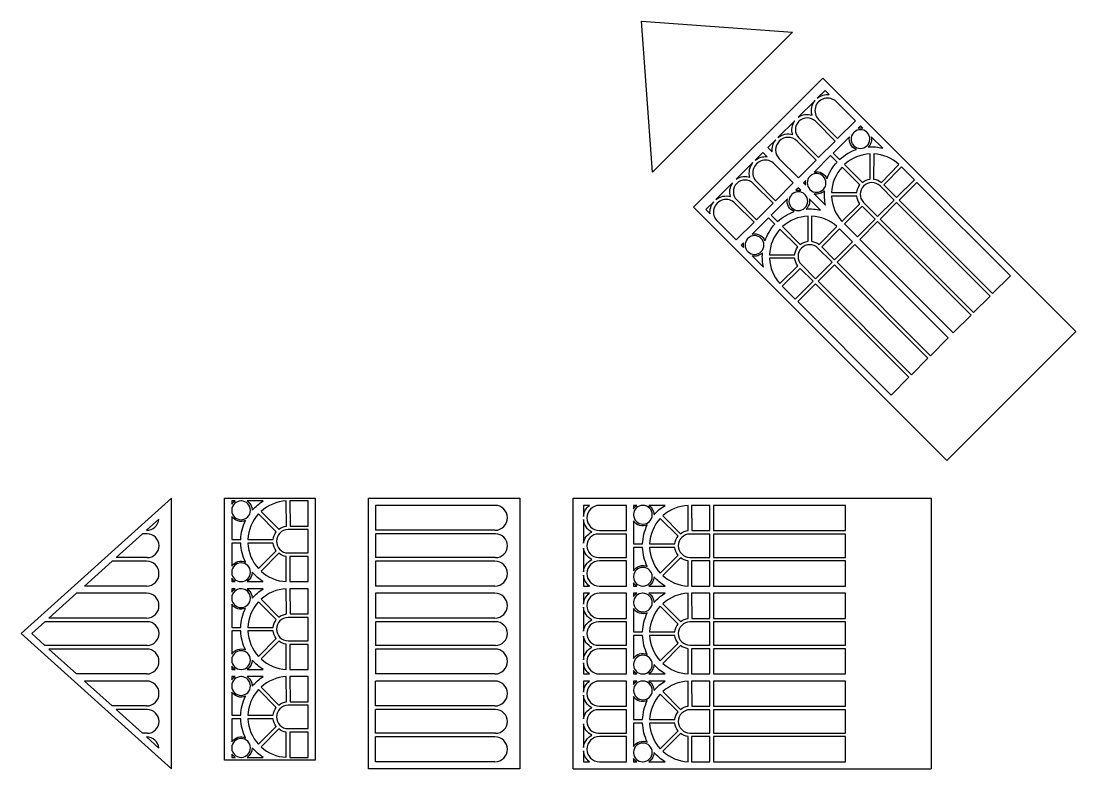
# Model space of a CAD drawing. Header units: millimetres. Extents: x 2337 to 3984, y 380 to 1785.
# Drawn here: x 2337 to 2931, y 1009 to 1430 of the extents above; entities that cross this region are included whole.
import ezdxf

# ---------------------------------------------------------------- set-up
doc = ezdxf.new("R2010")
doc.units = ezdxf.units.MM
doc.layers.add('-04-t2', color=2, linetype='Continuous')

msp = doc.modelspace()

# ---------------------------------------------------------------- linework, layer by layer
at = {"layer": '-04-t2'}
for p, q in [((2692.66, 1345.17), (2686.45, 1430.32)), ((2686.45, 1430.32), (2771.61, 1424.11)), ((2692.66, 1345.17), (2771.61, 1424.11)), ((2715.86, 1325.42), (2788.69, 1398.25)), ((2788.69, 1398.25), (2931.44, 1255.51)), ((2715.86, 1325.42), (2858.61, 1182.67)), ((2931.44, 1255.51), (2858.61, 1182.67)), ((2336.78, 1085.21), (2421.53, 1161.46)), ((2421.53, 1008.96), (2421.53, 1161.46)), ((2532.57, 1008.96), (2532.57, 1161.46)), ((2532.57, 1161.46), (2617.95, 1161.46)), ((2617.95, 1161.46), (2617.95, 1008.96)), ((2647.95, 1008.96), (2647.95, 1161.46)), ((2647.95, 1161.46), (2849.82, 1161.46)), ((2849.82, 1161.46), (2849.82, 1008.96)), ((2603.92, 1157.46), (2536.57, 1157.46)), ((2536.57, 1157.46), (2536.57, 1143.41)), ((2407.45, 1143.41), (2414.49, 1149.75)), ((2407.5, 1143.41), (2407.45, 1143.41)), ((2603.92, 1143.41), (2536.57, 1143.41)), ((2390.33, 1128.01), (2405.22, 1141.41)), ((2407.83, 1141.41), (2405.22, 1141.41)), ((2536.57, 1141.41), (2536.57, 1128.01)), ((2604.25, 1141.41), (2536.57, 1141.41)), ((2372.49, 1111.96), (2388.11, 1126.01)), ((2407.5, 1126.01), (2388.11, 1126.01)), ((2407.83, 1128.01), (2390.33, 1128.01)), ((2604.25, 1128.01), (2536.57, 1128.01)), ((2536.57, 1126.01), (2536.57, 1111.96)), ((2603.92, 1126.01), (2536.57, 1126.01)), ((2352.43, 1093.91), (2368.05, 1107.96)), ((2407.5, 1107.96), (2368.05, 1107.96)), ((2407.5, 1111.96), (2372.49, 1111.96)), ((2603.92, 1111.96), (2536.57, 1111.96)), ((2603.92, 1107.96), (2536.57, 1107.96)), ((2536.57, 1107.96), (2536.57, 1093.91)), ((2342.76, 1085.21), (2350.21, 1091.91)), ((2407.83, 1091.91), (2350.21, 1091.91)), ((2407.5, 1093.91), (2352.43, 1093.91)), ((2603.92, 1093.91), (2536.57, 1093.91)), ((2536.57, 1091.91), (2536.57, 1078.51)), ((2604.25, 1091.91), (2536.57, 1091.91)), ((2421.53, 1008.96), (2336.78, 1085.21)), ((2350.21, 1078.51), (2342.76, 1085.21)), ((2407.83, 1078.51), (2350.21, 1078.51)), ((2407.5, 1076.51), (2352.43, 1076.51)), ((2368.05, 1062.46), (2352.43, 1076.51)), ((2604.25, 1078.51), (2536.57, 1078.51)), ((2536.57, 1076.51), (2536.57, 1062.46)), ((2603.92, 1076.51), (2536.57, 1076.51)), ((2407.5, 1062.46), (2368.05, 1062.46)), ((2603.92, 1062.46), (2536.57, 1062.46)), ((2407.5, 1058.46), (2372.49, 1058.46)), ((2388.11, 1044.41), (2372.49, 1058.46)), ((2536.57, 1044.41), (2536.57, 1058.46)), ((2603.92, 1058.46), (2536.57, 1058.46)), ((2407.5, 1044.41), (2388.11, 1044.41)), ((2407.83, 1042.41), (2390.33, 1042.41)), ((2405.22, 1029.01), (2390.33, 1042.41)), ((2603.92, 1044.41), (2536.57, 1044.41)), ((2536.57, 1029.01), (2536.57, 1042.41)), ((2604.25, 1042.41), (2536.57, 1042.41)), ((2407.83, 1029.01), (2405.22, 1029.01)), ((2604.25, 1029.01), (2536.57, 1029.01)), ((2407.5, 1027.01), (2407.45, 1027.01)), ((2414.49, 1020.67), (2407.45, 1027.01)), ((2603.92, 1027.01), (2536.57, 1027.01)), ((2536.57, 1012.96), (2536.57, 1027.01)), ((2502.57, 1013.96), (2451.53, 1013.96)), ((2603.92, 1012.96), (2536.57, 1012.96)), ((2617.95, 1008.96), (2532.57, 1008.96)), ((2647.95, 1008.96), (2849.82, 1008.96))]:
    msp.add_line(p, q, dxfattribs=at)
for points in [[(2784.39, 1385.64), (2774.93, 1376.19, -0.241345), (2782.68, 1377.32, -0.247977)], [(2796.41, 1384.88, 1), (2786.39, 1374.86), (2797.12, 1364.13), (2807.14, 1374.15)], [(2790.02, 1391.27), (2785.63, 1386.88, -0.201988), (2792.39, 1388.9)], [(2772.93, 1374.18), (2763.48, 1364.73, -0.247977), (2771.79, 1366.43, -0.241345)], [(2784.57, 1373.85, 1), (2775.26, 1364.54), (2786.39, 1353.41), (2795.7, 1362.72)], [(2806.37, 1367.73), (2806.09, 1367.45, 0.403225), (2806.23, 1360.12, 0.985745), (2813.81, 1367.48), (2813.59, 1367.7, 0.394903)], [(2809.96, 1371.32), (2808.64, 1370, -0.106724), (2811.29, 1370)], [(2762.23, 1363.48), (2757.84, 1359.1), (2760.22, 1356.73, -0.201988)], [(2774.25, 1362.72, 1), (2764.24, 1352.7), (2774.96, 1341.98), (2784.98, 1352)], [(2803.82, 1365.18), (2794.58, 1355.94), (2798.2, 1352.33, -0.104242), (2807.66, 1358.01, -0.367303)], [(2816.11, 1365.18, -0.255653), (2814.39, 1359.4, -0.076709), (2822.53, 1358.76)], [(2755.02, 1356.27), (2750.63, 1351.88, -0.201988), (2757.39, 1353.9)], [(2749.38, 1350.64), (2739.93, 1341.19, -0.241345), (2747.68, 1342.32, -0.247977)], [(2761.41, 1349.88, 1), (2751.39, 1339.86), (2762.12, 1329.13), (2772.13, 1339.15)], [(2793.17, 1354.53), (2783.94, 1345.29, -0.367303), (2791.11, 1341.45, -0.104242), (2796.78, 1350.92)], [(2815.45, 1355.45, 0.17678), (2801.03, 1349.5), (2811.07, 1339.46, -0.139467), (2815.41, 1341.25)], [(2817.45, 1355.45), (2817.41, 1341.24, -0.139491), (2821.75, 1339.43), (2831.68, 1349.57, 0.174278)], [(2781.67, 1343.03), (2781.39, 1342.75, 0.394903), (2781.42, 1335.52), (2781.63, 1335.31, 0.985745), (2789, 1342.89, 0.403225)], [(2799.61, 1348.09, 0.17678), (2793.66, 1333.67), (2807.87, 1333.7, -0.139467), (2809.66, 1338.04)], [(2737.93, 1339.18), (2728.47, 1329.73, -0.247977), (2736.79, 1331.43, -0.241345)], [(2749.57, 1338.85, 1), (2740.26, 1329.54), (2751.39, 1318.41), (2760.7, 1327.72)], [(2779.12, 1340.48), (2777.79, 1339.15), (2779.12, 1337.82, -0.106724)], [(2821.01, 1337.42, 0.991012), (2811.7, 1328.11), (2819.66, 1320.15), (2828.97, 1329.46)], [(2771.37, 1332.73), (2771.09, 1332.45, 0.403225), (2771.22, 1325.12, 0.985745), (2778.8, 1332.48), (2778.59, 1332.7, 0.394903)], [(2774.96, 1336.32), (2773.64, 1335, -0.106724), (2776.29, 1335)], [(2789.72, 1334.72, -0.255653), (2783.93, 1333.01), (2790.36, 1326.59, -0.076709)], [(2727.23, 1328.48), (2722.84, 1324.1), (2725.21, 1321.72, -0.201988)], [(2739.25, 1327.72, 1), (2729.23, 1317.7), (2739.96, 1306.98), (2749.98, 1316.99)], [(2768.82, 1330.18), (2759.58, 1320.94), (2763.2, 1317.33, -0.104242), (2772.66, 1323.01, -0.367303)], [(2781.1, 1330.18, -0.255653), (2779.39, 1324.4, -0.076709), (2787.53, 1323.76)], [(2793.67, 1331.67, 0.174276), (2799.54, 1317.44), (2809.62, 1327.45, -0.136329), (2807.87, 1331.7)], [(2780.45, 1320.45, 0.17678), (2766.03, 1314.5), (2776.07, 1304.46, -0.139467), (2780.41, 1306.25)], [(2782.45, 1320.45), (2782.41, 1306.24, -0.139491), (2786.75, 1304.43), (2796.67, 1314.57, 0.174278)], [(2758.17, 1319.53), (2748.93, 1310.29, -0.367303), (2756.11, 1306.45, -0.104242), (2761.78, 1315.92)], [(2746.67, 1308.02), (2746.38, 1307.74, 0.394903), (2746.42, 1300.52), (2746.63, 1300.31, 0.985745), (2754, 1307.89, 0.403225)], [(2764.61, 1313.08, 0.17678), (2758.66, 1298.67), (2772.86, 1298.7, -0.139467), (2774.66, 1303.04)], [(2744.12, 1305.47), (2742.79, 1304.15), (2744.12, 1302.82, -0.106724)], [(2786, 1302.42, 0.991012), (2776.69, 1293.11), (2784.66, 1285.15), (2793.97, 1294.46)], [(2754.72, 1299.72, -0.255653), (2748.93, 1298.01), (2755.35, 1291.58, -0.076709)], [(2758.67, 1296.67, 0.174276), (2764.54, 1282.44), (2774.62, 1292.45, -0.136329), (2772.87, 1296.7)], [(2455.53, 1159.96), (2455.53, 1158.09, -0.106724), (2457.4, 1159.96)], [(2455.53, 1154.88), (2455.53, 1154.48, 0.403225), (2460.81, 1149.39, 0.985745), (2460.96, 1159.96), (2460.66, 1159.96, 0.394903)], [(2464.21, 1159.96, -0.255653), (2467.09, 1154.66, -0.076709), (2473.3, 1159.96)], [(2472.04, 1154.03), (2482.06, 1143.96, -0.139491), (2486.41, 1145.74), (2486.26, 1159.93, 0.174278)], [(2653.82, 1157.46), (2653.82, 1151.26, -0.201988), (2657.17, 1157.46)], [(2662.86, 1157.46, 1), (2662.86, 1143.29), (2678.03, 1143.29), (2678.03, 1157.46)], [(2682.03, 1157.46), (2682.03, 1155.59, -0.106724), (2683.91, 1157.46)], [(2682.03, 1152.38), (2682.03, 1151.98, 0.403225), (2687.31, 1146.89, 0.985745), (2687.46, 1157.46), (2687.16, 1157.46, 0.394903)], [(2690.71, 1157.46, -0.255653), (2693.59, 1152.16, -0.076709), (2699.8, 1157.46)], [(2698.55, 1151.53), (2708.57, 1141.46, -0.139491), (2712.91, 1143.24), (2712.76, 1157.43, 0.174278)], [(2455.53, 1151.27), (2455.53, 1138.21), (2460.64, 1138.21, -0.104242), (2463.31, 1148.92, -0.367303)], [(2470.63, 1152.62, 0.17678), (2464.64, 1138.21), (2478.84, 1138.21, -0.139467), (2480.65, 1142.55)], [(2653.82, 1149.5), (2653.82, 1136.13, -0.241345), (2658.5, 1142.41, -0.247977)], [(2682.03, 1148.77), (2682.03, 1135.71), (2687.14, 1135.71, -0.104242), (2689.82, 1146.42, -0.367303)], [(2697.13, 1150.12, 0.17678), (2691.14, 1135.71), (2705.35, 1135.71, -0.139467), (2707.15, 1140.05)], [(2487.31, 1143.79, 0.991012), (2487.31, 1130.63), (2498.57, 1130.63), (2498.57, 1143.79)], [(2455.53, 1136.21), (2455.53, 1123.15, -0.367303), (2463.31, 1125.51, -0.104242), (2460.64, 1136.21)], [(2464.64, 1136.21, 0.17678), (2470.63, 1121.81), (2480.65, 1131.87, -0.139467), (2478.84, 1136.21)], [(2662.29, 1141.29, 1), (2662.29, 1128.13), (2678.03, 1128.13), (2678.03, 1141.29)], [(2713.81, 1141.29, 0.991012), (2713.81, 1128.13), (2725.07, 1128.13), (2725.07, 1141.29)], [(2472.04, 1120.4, 0.174276), (2486.26, 1114.49), (2486.3, 1128.69, -0.136329), (2482.06, 1130.46)], [(2653.82, 1133.29), (2653.82, 1119.93, -0.247977), (2658.5, 1127.01, -0.241345)], [(2682.03, 1133.71), (2682.03, 1120.65, -0.367303), (2689.82, 1123.01, -0.104242), (2687.14, 1133.71)], [(2691.14, 1133.71, 0.17678), (2697.13, 1119.31), (2707.15, 1129.37, -0.139467), (2705.35, 1133.71)], [(2455.53, 1119.94), (2455.53, 1119.54, 0.394903), (2460.66, 1114.46), (2460.96, 1114.46, 0.985745), (2460.81, 1125.03, 0.403225)], [(2662.86, 1126.13, 1), (2662.86, 1111.96), (2678.03, 1111.96), (2678.03, 1126.13)], [(2698.55, 1117.9, 0.174276), (2712.76, 1111.99), (2712.81, 1126.19, -0.136329), (2708.57, 1127.96)], [(2467.09, 1119.76, -0.255653), (2464.21, 1114.46), (2473.3, 1114.46, -0.076709)], [(2653.82, 1118.16), (2653.82, 1111.96), (2657.17, 1111.96, -0.201988)], [(2682.03, 1117.44), (2682.03, 1117.04, 0.394903), (2687.16, 1111.96), (2687.46, 1111.96, 0.985745), (2687.31, 1122.53, 0.403225)], [(2455.53, 1116.34), (2455.53, 1114.46), (2457.4, 1114.46, -0.106724)], [(2682.03, 1113.84), (2682.03, 1111.96), (2683.91, 1111.96, -0.106724)], [(2693.59, 1117.26, -0.255653), (2690.71, 1111.96), (2699.8, 1111.96, -0.076709)], [(2455.53, 1110.46), (2455.53, 1108.59, -0.106724), (2457.4, 1110.46)], [(2455.53, 1105.38), (2455.53, 1104.98, 0.403225), (2460.81, 1099.89, 0.985745), (2460.96, 1110.46), (2460.66, 1110.46, 0.394903)], [(2464.21, 1110.46, -0.255653), (2467.09, 1105.16, -0.076709), (2473.3, 1110.46)], [(2472.04, 1104.53), (2482.06, 1094.46, -0.139491), (2486.41, 1096.24), (2486.26, 1110.43, 0.174278)], [(2653.82, 1107.96), (2653.82, 1101.76, -0.201988), (2657.17, 1107.96)], [(2662.86, 1107.96, 1), (2662.86, 1093.79), (2678.03, 1093.79), (2678.03, 1107.96)], [(2682.03, 1107.96), (2682.03, 1106.09, -0.106724), (2683.91, 1107.96)], [(2682.03, 1102.88), (2682.03, 1102.48, 0.403225), (2687.31, 1097.39, 0.985745), (2687.46, 1107.96), (2687.16, 1107.96, 0.394903)], [(2690.71, 1107.96, -0.255653), (2693.59, 1102.66, -0.076709), (2699.8, 1107.96)], [(2698.55, 1102.03), (2708.57, 1091.96, -0.139491), (2712.91, 1093.74), (2712.76, 1107.93, 0.174278)], [(2455.53, 1101.77), (2455.53, 1088.71), (2460.64, 1088.71, -0.104242), (2463.31, 1099.42, -0.367303)], [(2470.63, 1103.12, 0.17678), (2464.64, 1088.71), (2478.84, 1088.71, -0.139467), (2480.65, 1093.05)], [(2697.13, 1100.62, 0.17678), (2691.14, 1086.21), (2705.35, 1086.21, -0.139467), (2707.15, 1090.55)], [(2487.31, 1094.29, 0.991012), (2487.31, 1081.13), (2498.57, 1081.13), (2498.57, 1094.29)], [(2653.82, 1100), (2653.82, 1086.63, -0.241345), (2658.5, 1092.91, -0.247977)], [(2682.03, 1099.27), (2682.03, 1086.21), (2687.14, 1086.21, -0.104242), (2689.82, 1096.92, -0.367303)], [(2662.29, 1091.79, 1), (2662.29, 1078.63), (2678.03, 1078.63), (2678.03, 1091.79)], [(2713.81, 1091.79, 0.991012), (2713.81, 1078.63), (2725.07, 1078.63), (2725.07, 1091.79)], [(2455.53, 1086.71), (2455.53, 1073.65, -0.367303), (2463.31, 1076.01, -0.104242), (2460.64, 1086.71)], [(2464.64, 1086.71, 0.17678), (2470.63, 1072.31), (2480.65, 1082.37, -0.139467), (2478.84, 1086.71)], [(2653.82, 1083.79), (2653.82, 1070.43, -0.247977), (2658.5, 1077.51, -0.241345)], [(2682.03, 1084.21), (2682.03, 1071.15, -0.367303), (2689.82, 1073.51, -0.104242), (2687.14, 1084.21)], [(2691.14, 1084.21, 0.17678), (2697.13, 1069.81), (2707.15, 1079.87, -0.139467), (2705.35, 1084.21)], [(2472.04, 1070.9, 0.174276), (2486.26, 1064.99), (2486.3, 1079.19, -0.136329), (2482.06, 1080.96)], [(2662.86, 1076.63, 1), (2662.86, 1062.46), (2678.03, 1062.46), (2678.03, 1076.63)], [(2698.55, 1068.4, 0.174276), (2712.76, 1062.49), (2712.81, 1076.69, -0.136329), (2708.57, 1078.46)], [(2455.53, 1070.44), (2455.53, 1070.04, 0.394903), (2460.66, 1064.96), (2460.96, 1064.96, 0.985745), (2460.81, 1075.53, 0.403225)], [(2682.03, 1067.94), (2682.03, 1067.54, 0.394903), (2687.16, 1062.46), (2687.46, 1062.46, 0.985745), (2687.31, 1073.03, 0.403225)], [(2455.53, 1066.84), (2455.53, 1064.96), (2457.4, 1064.96, -0.106724)], [(2467.09, 1070.26, -0.255653), (2464.21, 1064.96), (2473.3, 1064.96, -0.076709)], [(2653.82, 1068.66), (2653.82, 1062.46), (2657.17, 1062.46, -0.201988)], [(2693.59, 1067.76, -0.255653), (2690.71, 1062.46), (2699.8, 1062.46, -0.076709)], [(2455.53, 1060.96), (2455.53, 1059.09, -0.106724), (2457.4, 1060.96)], [(2455.53, 1055.88), (2455.53, 1055.48, 0.403225), (2460.81, 1050.39, 0.985745), (2460.96, 1060.96), (2460.66, 1060.96, 0.394903)], [(2464.21, 1060.96, -0.255653), (2467.09, 1055.66, -0.076709), (2473.3, 1060.96)], [(2472.04, 1055.03), (2482.06, 1044.96, -0.139491), (2486.41, 1046.74), (2486.26, 1060.93, 0.174278)], [(2682.03, 1064.34), (2682.03, 1062.46), (2683.91, 1062.46, -0.106724)], [(2470.63, 1053.62, 0.17678), (2464.64, 1039.21), (2478.84, 1039.21, -0.139467), (2480.65, 1043.55)], [(2653.82, 1058.46), (2653.82, 1052.26, -0.201988), (2657.17, 1058.46)], [(2662.86, 1058.46, 1), (2662.86, 1044.29), (2678.03, 1044.29), (2678.03, 1058.46)], [(2682.03, 1058.46), (2682.03, 1056.59, -0.106724), (2683.91, 1058.46)], [(2682.03, 1053.38), (2682.03, 1052.98, 0.403225), (2687.31, 1047.89, 0.985745), (2687.46, 1058.46), (2687.16, 1058.46, 0.394903)], [(2690.71, 1058.46, -0.255653), (2693.59, 1053.16, -0.076709), (2699.8, 1058.46)], [(2698.55, 1052.53), (2708.57, 1042.46, -0.139491), (2712.91, 1044.24), (2712.76, 1058.43, 0.174278)], [(2455.53, 1052.27), (2455.53, 1039.21), (2460.64, 1039.21, -0.104242), (2463.31, 1049.92, -0.367303)], [(2653.82, 1050.5), (2653.82, 1037.13, -0.241345), (2658.5, 1043.41, -0.247977)], [(2682.03, 1049.77), (2682.03, 1036.71), (2687.14, 1036.71, -0.104242), (2689.82, 1047.42, -0.367303)], [(2697.13, 1051.12, 0.17678), (2691.14, 1036.71), (2705.35, 1036.71, -0.139467), (2707.15, 1041.05)], [(2487.31, 1044.79, 0.991012), (2487.31, 1031.63), (2498.57, 1031.63), (2498.57, 1044.79)], [(2662.29, 1042.29, 1), (2662.29, 1029.13), (2678.03, 1029.13), (2678.03, 1042.29)], [(2713.81, 1042.29, 0.991012), (2713.81, 1029.13), (2725.07, 1029.13), (2725.07, 1042.29)], [(2455.53, 1037.21), (2455.53, 1024.15, -0.367303), (2463.31, 1026.51, -0.104242), (2460.64, 1037.21)], [(2464.64, 1037.21, 0.17678), (2470.63, 1022.81), (2480.65, 1032.87, -0.139467), (2478.84, 1037.21)], [(2682.03, 1034.71), (2682.03, 1021.65, -0.367303), (2689.82, 1024.01, -0.104242), (2687.14, 1034.71)], [(2691.14, 1034.71, 0.17678), (2697.13, 1020.31), (2707.15, 1030.37, -0.139467), (2705.35, 1034.71)], [(2472.04, 1021.4, 0.174276), (2486.26, 1015.49), (2486.3, 1029.69, -0.136329), (2482.06, 1031.46)], [(2653.82, 1034.29), (2653.82, 1020.93, -0.247977), (2658.5, 1028.01, -0.241345)], [(2698.55, 1018.9, 0.174276), (2712.76, 1012.99), (2712.81, 1027.19, -0.136329), (2708.57, 1028.96)], [(2455.53, 1020.94), (2455.53, 1020.54, 0.394903), (2460.66, 1015.46), (2460.96, 1015.46, 0.985745), (2460.81, 1026.03, 0.403225)], [(2662.86, 1027.13, 1), (2662.86, 1012.96), (2678.03, 1012.96), (2678.03, 1027.13)], [(2682.03, 1018.44), (2682.03, 1018.04, 0.394903), (2687.16, 1012.96), (2687.46, 1012.96, 0.985745), (2687.31, 1023.53, 0.403225)], [(2455.53, 1017.34), (2455.53, 1015.46), (2457.4, 1015.46, -0.106724)], [(2467.09, 1020.76, -0.255653), (2464.21, 1015.46), (2473.3, 1015.46, -0.076709)], [(2653.82, 1019.16), (2653.82, 1012.96), (2657.17, 1012.96, -0.201988)], [(2693.59, 1018.26, -0.255653), (2690.71, 1012.96), (2699.8, 1012.96, -0.076709)], [(2682.03, 1014.84), (2682.03, 1012.96), (2683.91, 1012.96, -0.106724)]]:
    msp.add_lwpolyline(points, format="xyb", close=True, dxfattribs=at)
for points in [[(2833.11, 1348.18), (2823.2, 1338.05), (2830.38, 1330.87), (2840.4, 1340.89)], [(2841.81, 1339.47), (2831.8, 1329.46), (2884.46, 1276.79), (2894.48, 1286.81)], [(2830.38, 1328.04), (2821.07, 1318.73), (2873.74, 1266.06), (2883.05, 1275.37)], [(2810.99, 1325.99), (2800.93, 1316.01), (2808.23, 1308.72), (2818.24, 1318.73)], [(2819.66, 1317.32), (2809.64, 1307.3), (2862.31, 1254.63), (2872.33, 1264.65)], [(2798.11, 1313.18), (2788.2, 1303.05), (2795.38, 1295.87), (2805.4, 1305.89)], [(2806.81, 1304.47), (2796.79, 1294.46), (2849.46, 1241.79), (2859.48, 1251.8)], [(2775.98, 1290.99), (2765.93, 1281), (2773.22, 1273.71), (2783.24, 1283.73)], [(2795.38, 1293.04), (2786.07, 1283.73), (2838.74, 1231.06), (2848.05, 1240.37)], [(2784.66, 1282.32), (2774.64, 1272.3), (2827.31, 1219.63), (2837.32, 1229.65)], [(2488.26, 1159.96), (2488.41, 1145.79), (2498.57, 1145.79), (2498.57, 1159.96)], [(2714.76, 1157.46), (2714.91, 1143.29), (2725.07, 1143.29), (2725.07, 1157.46)], [(2727.07, 1157.46), (2727.07, 1143.29), (2801.56, 1143.29), (2801.56, 1157.46)], [(2727.07, 1141.29), (2727.07, 1128.13), (2801.56, 1128.13), (2801.56, 1141.29)], [(2488.3, 1128.63), (2488.26, 1114.46), (2498.57, 1114.46), (2498.57, 1128.63)], [(2714.81, 1126.13), (2714.76, 1111.96), (2725.07, 1111.96), (2725.07, 1126.13)], [(2727.07, 1126.13), (2727.07, 1111.96), (2801.56, 1111.96), (2801.56, 1126.13)], [(2488.26, 1110.46), (2488.41, 1096.29), (2498.57, 1096.29), (2498.57, 1110.46)], [(2714.76, 1107.96), (2714.91, 1093.79), (2725.07, 1093.79), (2725.07, 1107.96)], [(2727.07, 1107.96), (2727.07, 1093.79), (2801.56, 1093.79), (2801.56, 1107.96)], [(2727.07, 1091.79), (2727.07, 1078.63), (2801.56, 1078.63), (2801.56, 1091.79)], [(2488.3, 1079.13), (2488.26, 1064.96), (2498.57, 1064.96), (2498.57, 1079.13)], [(2714.81, 1076.63), (2714.76, 1062.46), (2725.07, 1062.46), (2725.07, 1076.63)], [(2727.07, 1076.63), (2727.07, 1062.46), (2801.56, 1062.46), (2801.56, 1076.63)], [(2488.26, 1060.96), (2488.41, 1046.79), (2498.57, 1046.79), (2498.57, 1060.96)], [(2714.76, 1058.46), (2714.91, 1044.29), (2725.07, 1044.29), (2725.07, 1058.46)], [(2727.07, 1058.46), (2727.07, 1044.29), (2801.56, 1044.29), (2801.56, 1058.46)], [(2727.07, 1042.29), (2727.07, 1029.13), (2801.56, 1029.13), (2801.56, 1042.29)], [(2488.3, 1029.63), (2488.26, 1015.46), (2498.57, 1015.46), (2498.57, 1029.63)], [(2714.81, 1027.13), (2714.76, 1012.96), (2725.07, 1012.96), (2725.07, 1027.13)], [(2727.07, 1027.13), (2727.07, 1012.96), (2801.56, 1012.96), (2801.56, 1027.13)]]:
    msp.add_lwpolyline(points, close=True, dxfattribs=at)
msp.add_lwpolyline([(2451.53, 1013.96), (2451.53, 1161.46), (2502.57, 1161.46), (2502.57, 1013.96)], dxfattribs=at)
for centre, radius, start, end in [((2603.92, 1150.44), 7.02, 270, 90), ((2407.5, 1150.44), 7.02, 270, 354.40653), ((2407.83, 1134.71), 6.7, 270, 90), ((2604.25, 1134.71), 6.7, 270, 90), ((2407.5, 1118.99), 7.02, 270, 90), ((2603.92, 1118.99), 7.02, 270, 90), ((2407.5, 1100.94), 7.02, 270, 90), ((2603.92, 1100.94), 7.02, 270, 90), ((2407.83, 1085.21), 6.7, 270, 90), ((2604.25, 1085.21), 6.7, 270, 90), ((2407.5, 1069.49), 7.02, 270, 90), ((2603.92, 1069.49), 7.02, 270, 90), ((2407.5, 1051.44), 7.02, 270, 90), ((2603.92, 1051.44), 7.02, 270, 90), ((2407.83, 1035.71), 6.7, 270, 90), ((2604.25, 1035.71), 6.7, 270, 90), ((2407.5, 1019.99), 7.02, 5.59347, 90), ((2603.92, 1019.99), 7.02, 270, 90)]:
    msp.add_arc(centre, radius, start, end, dxfattribs=at)

doc.saveas('drawing.dxf')
